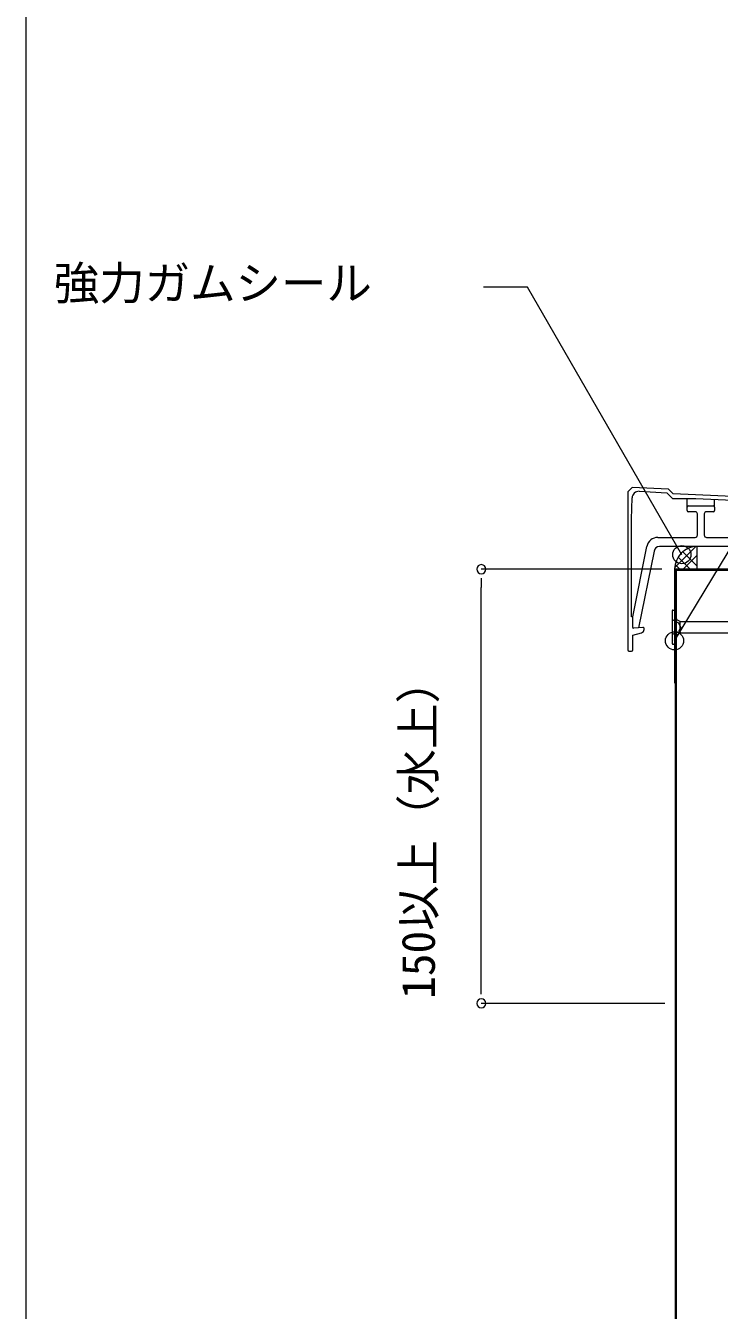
# Model space of a CAD drawing. Units: millimetres, scale not verified. Extents: x -1380 to 1380, y -955 to 955.
# Drawn here: x -900 to -595, y -248 to 317 of the extents above; entities that cross this region are included whole.
import ezdxf
from ezdxf.enums import TextEntityAlignment as Align

# ---------------------------------------------------------------- set-up
doc = ezdxf.new("R2010")
doc.units = ezdxf.units.MM
doc.header["$LTSCALE"] = 3
doc.linetypes.add('USER3', pattern=[9.525, 6.35, -3.175])
for name, color, linetype, lineweight in [('0-0_0', 7, 'Continuous', 18), ('0-1_BOUSUI', 1, 'Continuous', 18), ('0-2_MOJI', 7, 'Continuous', 18), ('0-3_HATCH', 9, 'Continuous', 18), ('0-4_KANAMONO', 5, 'Continuous', 18), ('0-5_KANAMONO_SCREW', 4, 'Continuous', 18), ('0-9_bo-do', 3, 'Continuous', 18), ('0-A_kasagi', 150, 'Continuous', 18)]:
    doc.layers.add(name, color=color, linetype=linetype, lineweight=lineweight)
doc.styles.add('ＭＳ ゴシック', font='')
doc.styles.get('ＭＳ ゴシック').set_extended_font_data('MS Gothic')

msp = doc.modelspace()

# ---------------------------------------------------------------- linework, layer by layer
at = {"layer": '0-0_0'}
msp.add_lwpolyline([(900.054, -660.092), (900.054, 539.908), (-899.946, 539.908), (-899.946, -660.092)], close=True, dxfattribs=at)
at = {"layer": '0-1_BOUSUI'}
msp.add_line((-604.431, 78.203), (-604.431, 88.203), dxfattribs=at)
msp.add_lwpolyline([(901.054, -112.797), (-379.947, -112.797), (-424.09, -68.655), (-424.09, 72.345), (-439.947, 88.203), (-604.031, 88.203)], dxfattribs=at)
msp.add_arc((-604.431, 78.203), 10, 90, 180, dxfattribs=at)
at = {"layer": '0-2_MOJI'}
for p, q in [((-620.031, 78.203), (-699.491, 78.203)), ((-699.491, -104.797), (-699.491, 70.203)), ((-618.681, -112.797), (-699.491, -112.797))]:
    msp.add_line(p, q, dxfattribs=at)
at = {"layer": '0-2_MOJI', "lineweight": 9}
for p, q in [((-699.491, 74.203), (-699.491, 70.203)), ((-699.491, -108.797), (-699.491, -104.797))]:
    msp.add_line(p, q, dxfattribs=at)
at = {"layer": '0-2_MOJI'}
for points in [[(-614.431, 46.703), (-478.399, 271.4), (-427.961, 271.4)], [(-611.216, 84.56), (-679.203, 202.317), (-698.441, 202.317)]]:
    msp.add_lwpolyline(points, dxfattribs=at)
for centre in [(-611.216, 84.56), (-614.431, 46.703)]:
    msp.add_circle(centre, 4, dxfattribs=at)
at = {"layer": '0-2_MOJI', "lineweight": 9}
for centre, start, end in [((-699.491, 78.203), 90, 270), ((-699.491, 78.203), 270, 90), ((-699.491, -112.797), 90, 270), ((-699.491, -112.797), 270, 90)]:
    msp.add_arc(centre, 2, start, end, dxfattribs=at)
at = {"layer": '0-3_HATCH'}
for p, q in [((-614.41, 78.858), (-605.086, 88.182)), ((-604.431, 79.515), (-610.816, 85.9)), ((-612.1, 78.203), (-614.207, 80.31)), ((-607.61, 78.203), (-612.911, 83.504)), ((-610.574, 78.203), (-604.431, 84.346))]:
    msp.add_line(p, q, dxfattribs=at)
at = {"layer": '0-4_KANAMONO', "color": 4}
msp.add_lwpolyline([(-514.431, 78.203), (-614.431, 78.203), (-614.431, 28.203), (-614.031, 28.203), (-614.031, 77.803), (-514.431, 77.803)], close=True, dxfattribs=at)
at = {"layer": '0-5_KANAMONO_SCREW'}
for p, q in [((-615.431, 59.903), (-615.431, 45.503)), ((-615.131, 60.203), (-614.431, 60.203)), ((-614.431, 60.203), (-614.431, 45.203)), ((-614.431, 60.203), (-613.807, 56.663)), ((-613.726, 56.203), (-613.726, 49.203)), ((-613.322, 55.97), (-612.157, 55.297)), ((-611.925, 50.243), (-611.925, 55.163)), ((-611.657, 55.163), (-589.431, 55.163)), ((-614.431, 45.203), (-613.807, 48.744)), ((-613.322, 49.437), (-612.157, 50.109)), ((-611.657, 50.243), (-589.431, 50.243)), ((-615.131, 45.203), (-614.431, 45.203))]:
    msp.add_line(p, q, dxfattribs=at)
at = {"layer": '0-5_KANAMONO_SCREW', "linetype": 'USER3'}
for p, q in [((-615.431, 56.003), (-612.633, 54.608)), ((-611.62, 52.703), (-612.633, 54.608)), ((-611.62, 52.703), (-612.633, 50.798)), ((-615.431, 49.403), (-612.633, 50.798))]:
    msp.add_line(p, q, dxfattribs=at)
at = {"layer": '0-5_KANAMONO_SCREW'}
for centre, radius, start, end in [((-615.131, 59.903), 0.3, 90, 180), ((-612.822, 56.836), 1, 190, 240), ((-611.657, 56.163), 1, 240, 270), ((-615.131, 45.503), 0.3, 180, 270), ((-612.822, 48.57), 1, 120, 170), ((-611.657, 49.243), 1, 90, 120)]:
    msp.add_arc(centre, radius, start, end, dxfattribs=at)
at = {"layer": '0-9_bo-do'}
for p, q in [((-614.031, -660.092), (-614.031, 77.203)), ((-613.681, 77.803), (-613.681, -660.092))]:
    msp.add_line(p, q, dxfattribs=at)
at = {"layer": '0-A_kasagi'}
for p, q in [((-608.831, 105.503), (-608.831, 109.289)), ((-596.831, 105.503), (-596.831, 108.904)), ((-608.831, 104.003), (-608.831, 105.503)), ((-608.331, 106.003), (-597.331, 106.003)), ((-605.331, 103.503), (-608.331, 103.503)), ((-604.331, 93.203), (-604.331, 102.503)), ((-601.331, 102.503), (-601.331, 93.203)), ((-597.331, 103.503), (-600.331, 103.503)), ((-596.831, 105.503), (-596.831, 104.003)), ((-621.732, 92.203), (-605.331, 92.203)), ((-632.831, 57.203), (-626.635, 88.184)), ((-424.05, 88.203), (-621.012, 88.203)), ((-632.831, 52.525), (-632.831, 57.203)), ((-628.366, 52.516), (-632.51, 52.226)), ((-627.831, 51.702), (-627.831, 52.017)), ((-634.531, 42.203), (-633.331, 42.203))]:
    msp.add_line(p, q, dxfattribs=at)
for points in [[(-410.031, 42.703), (-410.031, 100.203), (-412.124, 102.296), (-615.031, 111.314), (-617.124, 113.407), (-633.116, 114.118), (-635.031, 112.203), (-635.031, 42.703)], [(-632.831, 52.525), (-632.831, 57.203), (-633.431, 57.203), (-633.431, 100.203), (-633.13, 109.553)], [(-629.983, 112.453), (-617.829, 111.85), (-615.304, 109.325), (-605.031, 109.268), (-422.124, 101.139), (-414.672, 100.512)], [(-600.331, 92.203), (-587.531, 92.203), (-586.531, 93.203), (-523.031, 93.203), (-522.531, 92.703), (-522.031, 93.203), (-458.531, 93.203), (-457.531, 92.203), (-444.731, 92.203)], [(-623.464, 86.193), (-630.225, 52.386), (-632.51, 52.226)], [(-632.831, 42.703), (-632.831, 49.203), (-628.94, 50.254)]]:
    msp.add_lwpolyline(points, dxfattribs=at)
for centre, radius, start, end in [((-630.131, 109.456), 3, 87.15861, 178.15253), ((-608.331, 105.503), 0.5, 90, 180), ((-608.331, 104.003), 0.5, 180, 270), ((-605.331, 102.503), 1, 0, 90), ((-600.331, 102.503), 1, 90, 180), ((-597.331, 105.503), 0.5, 0, 90), ((-597.331, 104.003), 0.5, 270, 0), ((-621.732, 87.203), 5, 90.0016, 168.6815), ((-605.331, 93.203), 1, 270, 0), ((-600.331, 93.203), 1, 180, 270), ((-621.012, 85.702), 2.501, 90.00869, 168.67693), ((-632.531, 52.525), 0.3, 179.99997, 274.00008), ((-632.531, 52.525), 0.3, 179.99997, 274.00008), ((-629.331, 51.702), 1.5, 285.10565, 0.00001), ((-628.331, 52.017), 0.5, 0, 94), ((-634.531, 42.703), 0.5, 180, 270), ((-633.331, 42.703), 0.5, 270, 0)]:
    msp.add_arc(centre, radius, start, end, dxfattribs=at)

# ---------------------------------------------------------------- texts
at = {"layer": '0-2_MOJI', "style": 'ＭＳ ゴシック'}
msp.add_text('強力ガムシール', height=14.66, dxfattribs=at).set_placement((-887.578, 192.317), align=Align.BOTTOM_LEFT)
msp.add_text('150以上（水上）', height=14.66, rotation=90, dxfattribs=at).set_placement((-715.478, -110.797), align=Align.BOTTOM_LEFT)

doc.saveas('drawing.dxf')
